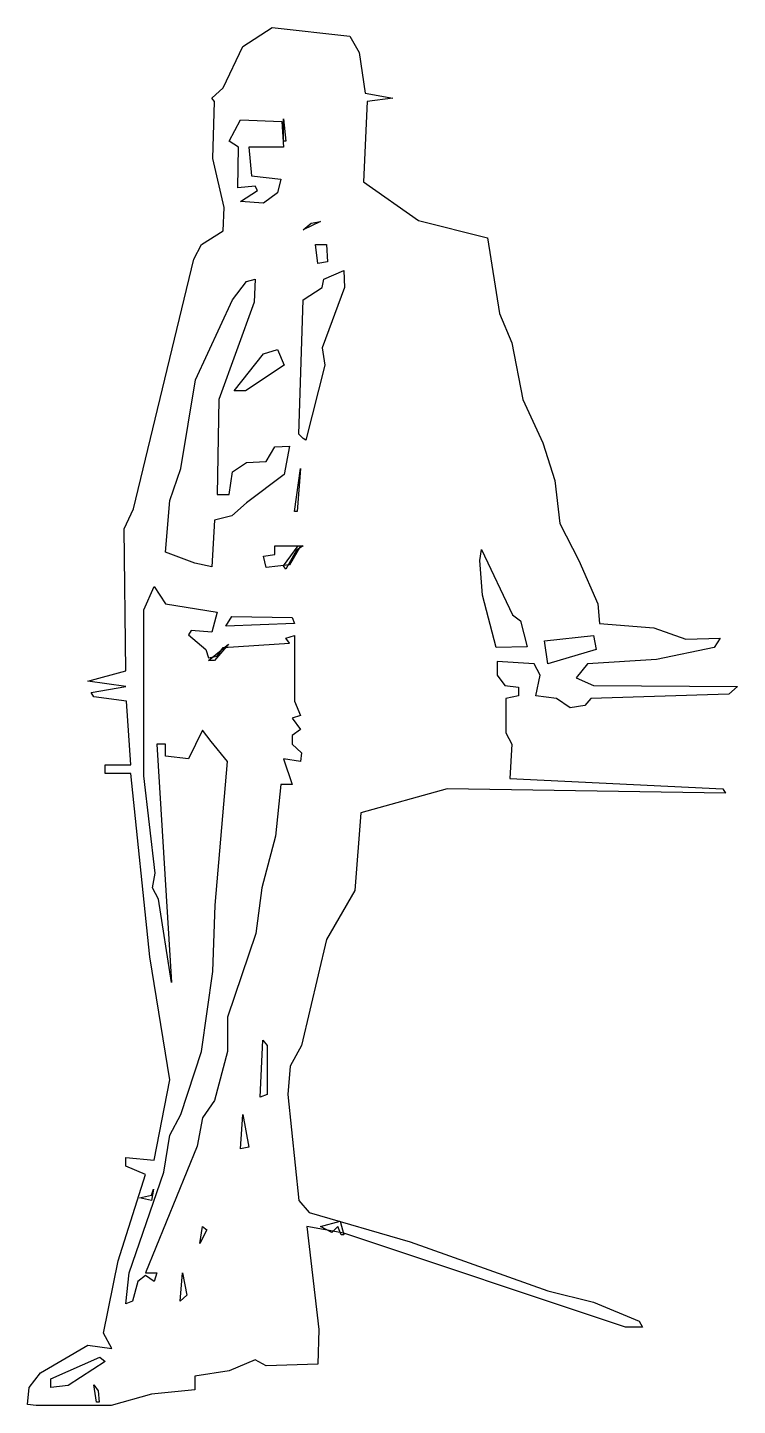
# Model space of a CAD drawing. Extents: x -14.84 to -13.92, y -7.03 to -5.24.
import ezdxf

# ---------------------------------------------------------------- set-up
doc = ezdxf.new("R2010")
doc.units = 0
doc.header["$MEASUREMENT"] = 0
doc.layers.get('0').update_dxf_attribs({"linetype": 'CONTINUOUS'})

msp = doc.modelspace()

# ---------------------------------------------------------------- linework, layer by layer
at = {"linetype": 'CONTINUOUS'}
for points in [[(-14.8302, -7.0254), (-14.8414, -7.0243), (-14.8391, -7.002), (-14.8246, -6.983), (-14.7631, -6.9472), (-14.7318, -6.9516), (-14.743, -6.9315), (-14.724, -6.8376), (-14.6882, -6.7258), (-14.7139, -6.7147), (-14.7139, -6.7034), (-14.677, -6.7068), (-14.6569, -6.6028), (-14.6826, -6.443), (-14.7072, -6.2048), (-14.7407, -6.2048), (-14.7407, -6.1936), (-14.7072, -6.1936), (-14.7128, -6.1109), (-14.7553, -6.1053), (-14.7587, -6.0997), (-14.7139, -6.0919), (-14.7631, -6.0852), (-14.7139, -6.0718), (-14.7161, -5.8873), (-14.7039, -5.8616), (-14.6256, -5.5373), (-14.6155, -5.5183), (-14.5876, -5.5004), (-14.5864, -5.4702), (-14.601, -5.4065), (-14.5988, -5.3327), (-14.6021, -5.3283), (-14.5876, -5.3148), (-14.5618, -5.2612), (-14.5239, -5.2366), (-14.4232, -5.2478), (-14.4109, -5.269), (-14.4031, -5.3216), (-14.3673, -5.3283), (-14.4008, -5.3327), (-14.4053, -5.4367), (-14.3338, -5.487), (-14.2443, -5.5094), (-14.2287, -5.6078), (-14.2131, -5.6458), (-14.1985, -5.7196), (-14.1728, -5.7755), (-14.1571, -5.8247), (-14.1504, -5.8806), (-14.1258, -5.9286), (-14.1012, -5.9846), (-14.099, -6.0103), (-14.0286, -6.0158), (-13.9872, -6.0304), (-13.9425, -6.0293), (-13.9503, -6.0416), (-14.0252, -6.0572), (-14.1146, -6.0628), (-14.1292, -6.0807), (-14.1068, -6.0908), (-13.9201, -6.0919), (-13.9313, -6.102), (-14.1102, -6.1075), (-14.118, -6.1165), (-14.137, -6.1198), (-14.1549, -6.1075), (-14.1817, -6.1042), (-14.1761, -6.0774), (-14.184, -6.0628), (-14.2321, -6.0594), (-14.2321, -6.0774), (-14.222, -6.0908), (-14.2041, -6.093), (-14.2041, -6.1042), (-14.2208, -6.1075), (-14.2208, -6.1522), (-14.2131, -6.1668), (-14.2153, -6.2115), (-13.9391, -6.2249), (-13.9358, -6.2305), (-14.2969, -6.2249), (-14.4087, -6.2562), (-14.4165, -6.3568), (-14.4534, -6.4206), (-14.4859, -6.5581), (-14.5004, -6.5849), (-14.5037, -6.6218), (-14.4892, -6.7594), (-14.4758, -6.775), (-14.345, -6.813), (-14.1661, -6.8767), (-14.1068, -6.8913), (-14.0476, -6.9159), (-14.0431, -6.9237), (-14.0654, -6.9237), (-14.4311, -6.8018), (-14.4791, -6.7929), (-14.4635, -6.927), (-14.4646, -6.9718), (-14.5317, -6.974), (-14.5462, -6.9662), (-14.5797, -6.9807), (-14.6245, -6.9875), (-14.6245, -7.0053), (-14.6804, -7.0109), (-14.7329, -7.0254), (-14.8302, -7.0254)], [(-14.5652, -5.4624), (-14.5429, -5.4479), (-14.5462, -5.4423), (-14.5686, -5.4445), (-14.5675, -5.392), (-14.5797, -5.3842), (-14.5652, -5.3562), (-14.5115, -5.3584), (-14.5093, -5.392), (-14.5541, -5.392), (-14.5507, -5.4289), (-14.5126, -5.4334), (-14.5171, -5.4512), (-14.535, -5.4647), (-14.5652, -5.4624)], [(-14.5093, -5.3842), (-14.5093, -5.3551), (-14.506, -5.3842), (-14.5093, -5.3842)], [(-14.4836, -5.4993), (-14.4735, -5.4904), (-14.4613, -5.4882), (-14.4836, -5.4993)], [(-14.4646, -5.5429), (-14.4679, -5.5183), (-14.4534, -5.5183), (-14.4523, -5.5407), (-14.4646, -5.5429)], [(-14.6245, -5.932), (-14.6625, -5.9175), (-14.6569, -5.8504), (-14.6424, -5.809), (-14.6234, -5.6939), (-14.5753, -5.5899), (-14.5574, -5.5664), (-14.5462, -5.563), (-14.5473, -5.5932), (-14.5932, -5.7196), (-14.5954, -5.8426), (-14.5797, -5.8426), (-14.5753, -5.8135), (-14.5574, -5.8012), (-14.5317, -5.8001), (-14.5205, -5.7811), (-14.5015, -5.78), (-14.5082, -5.8168), (-14.5574, -5.8537), (-14.5764, -5.8705), (-14.5988, -5.8761), (-14.6021, -5.9365), (-14.6245, -5.932)], [(-14.4836, -5.7699), (-14.4892, -5.7643), (-14.4836, -5.5899), (-14.459, -5.5742), (-14.4568, -5.563), (-14.4311, -5.5519), (-14.4299, -5.5742), (-14.459, -5.6525), (-14.4557, -5.6748), (-14.4803, -5.7721), (-14.4836, -5.7699)], [(-14.5731, -5.7084), (-14.535, -5.6603), (-14.5171, -5.6547), (-14.5082, -5.6748), (-14.5585, -5.7084), (-14.5731, -5.7084)], [(-14.4948, -5.8649), (-14.487, -5.809), (-14.4914, -5.8649), (-14.4948, -5.8649)], [(-14.5317, -5.9376), (-14.535, -5.923), (-14.5205, -5.9208), (-14.5205, -5.9096), (-14.487, -5.9096), (-14.5015, -5.9342), (-14.5317, -5.9376)], [(-14.5093, -5.9354), (-14.4903, -5.9096), (-14.4836, -5.9096), (-14.4925, -5.9152), (-14.506, -5.9398), (-14.5093, -5.9354)], [(-14.2332, -6.0416), (-14.251, -5.9734), (-14.2544, -5.9286), (-14.2522, -5.9141), (-14.2119, -5.9991), (-14.2018, -6.0069), (-14.1929, -6.0404), (-14.2332, -6.0416)], [(-14.7139, -6.8935), (-14.7095, -6.8533), (-14.6647, -6.7224), (-14.6569, -6.6744), (-14.6424, -6.6476), (-14.6155, -6.5659), (-14.601, -6.462), (-14.5977, -6.3759), (-14.582, -6.1892), (-14.6032, -6.1634), (-14.6144, -6.1489), (-14.6323, -6.1858), (-14.6625, -6.1824), (-14.6625, -6.1668), (-14.6736, -6.1668), (-14.6547, -6.4765), (-14.6714, -6.368), (-14.6793, -6.3535), (-14.6759, -6.3345), (-14.6905, -6.2082), (-14.6905, -5.9924), (-14.677, -5.9622), (-14.6625, -5.9846), (-14.5954, -5.9957), (-14.6021, -6.0214), (-14.6289, -6.0192), (-14.6323, -6.0248), (-14.6099, -6.0438), (-14.6066, -6.055), (-14.5954, -6.0528), (-14.5876, -6.0416), (-14.5015, -6.036), (-14.506, -6.0293), (-14.4948, -6.0259), (-14.4948, -6.1109), (-14.487, -6.1299), (-14.4981, -6.1332), (-14.487, -6.1478), (-14.4981, -6.1556), (-14.4981, -6.1668), (-14.4859, -6.178), (-14.487, -6.1892), (-14.5093, -6.1858), (-14.4981, -6.2193), (-14.5126, -6.2193), (-14.5194, -6.2864), (-14.5372, -6.3535), (-14.5451, -6.4128), (-14.582, -6.5212), (-14.582, -6.5659), (-14.5988, -6.6296), (-14.6144, -6.652), (-14.6211, -6.6889), (-14.6882, -6.8533), (-14.6736, -6.8533), (-14.677, -6.8644), (-14.6882, -6.8566), (-14.6982, -6.8644), (-14.705, -6.8902), (-14.7139, -6.8935)], [(-14.5842, -6.0136), (-14.5764, -6.0013), (-14.4981, -6.0024), (-14.4948, -6.0103), (-14.5842, -6.0136)], [(-14.1661, -6.0628), (-14.1705, -6.0326), (-14.1068, -6.0259), (-14.1034, -6.0438), (-14.1661, -6.0628)], [(-14.6066, -6.0583), (-14.5808, -6.0371), (-14.5988, -6.0583), (-14.6066, -6.0583)], [(-14.5395, -6.6252), (-14.5361, -6.5514), (-14.5306, -6.5581), (-14.5306, -6.6218), (-14.5395, -6.6252)], [(-14.5652, -6.6923), (-14.5618, -6.6476), (-14.5541, -6.69), (-14.5652, -6.6923)], [(-14.696, -6.756), (-14.6804, -6.7526), (-14.6781, -6.7448), (-14.6804, -6.7594), (-14.696, -6.756)], [(-14.6178, -6.8152), (-14.6144, -6.7929), (-14.6088, -6.7974), (-14.6178, -6.8152)], [(-14.4344, -6.8041), (-14.4389, -6.7929), (-14.4467, -6.8007), (-14.4613, -6.7929), (-14.4355, -6.7862), (-14.4311, -6.8041), (-14.4344, -6.8041)], [(-14.4344, -6.8041), (-14.4389, -6.7929), (-14.4467, -6.8007), (-14.4613, -6.7929), (-14.4355, -6.7862), (-14.4311, -6.8041), (-14.4344, -6.8041)], [(-14.6435, -6.8902), (-14.6401, -6.8533), (-14.6345, -6.8823), (-14.6435, -6.8902)], [(-14.8112, -7.002), (-14.8112, -6.9908), (-14.7475, -6.9629), (-14.7407, -6.9684), (-14.7888, -6.9997), (-14.8112, -7.002)], [(-14.7519, -7.021), (-14.7553, -6.9986), (-14.7497, -7.0065), (-14.7486, -7.021), (-14.7519, -7.021)]]:
    msp.add_lwpolyline(points, dxfattribs=at)

doc.saveas('drawing.dxf')
